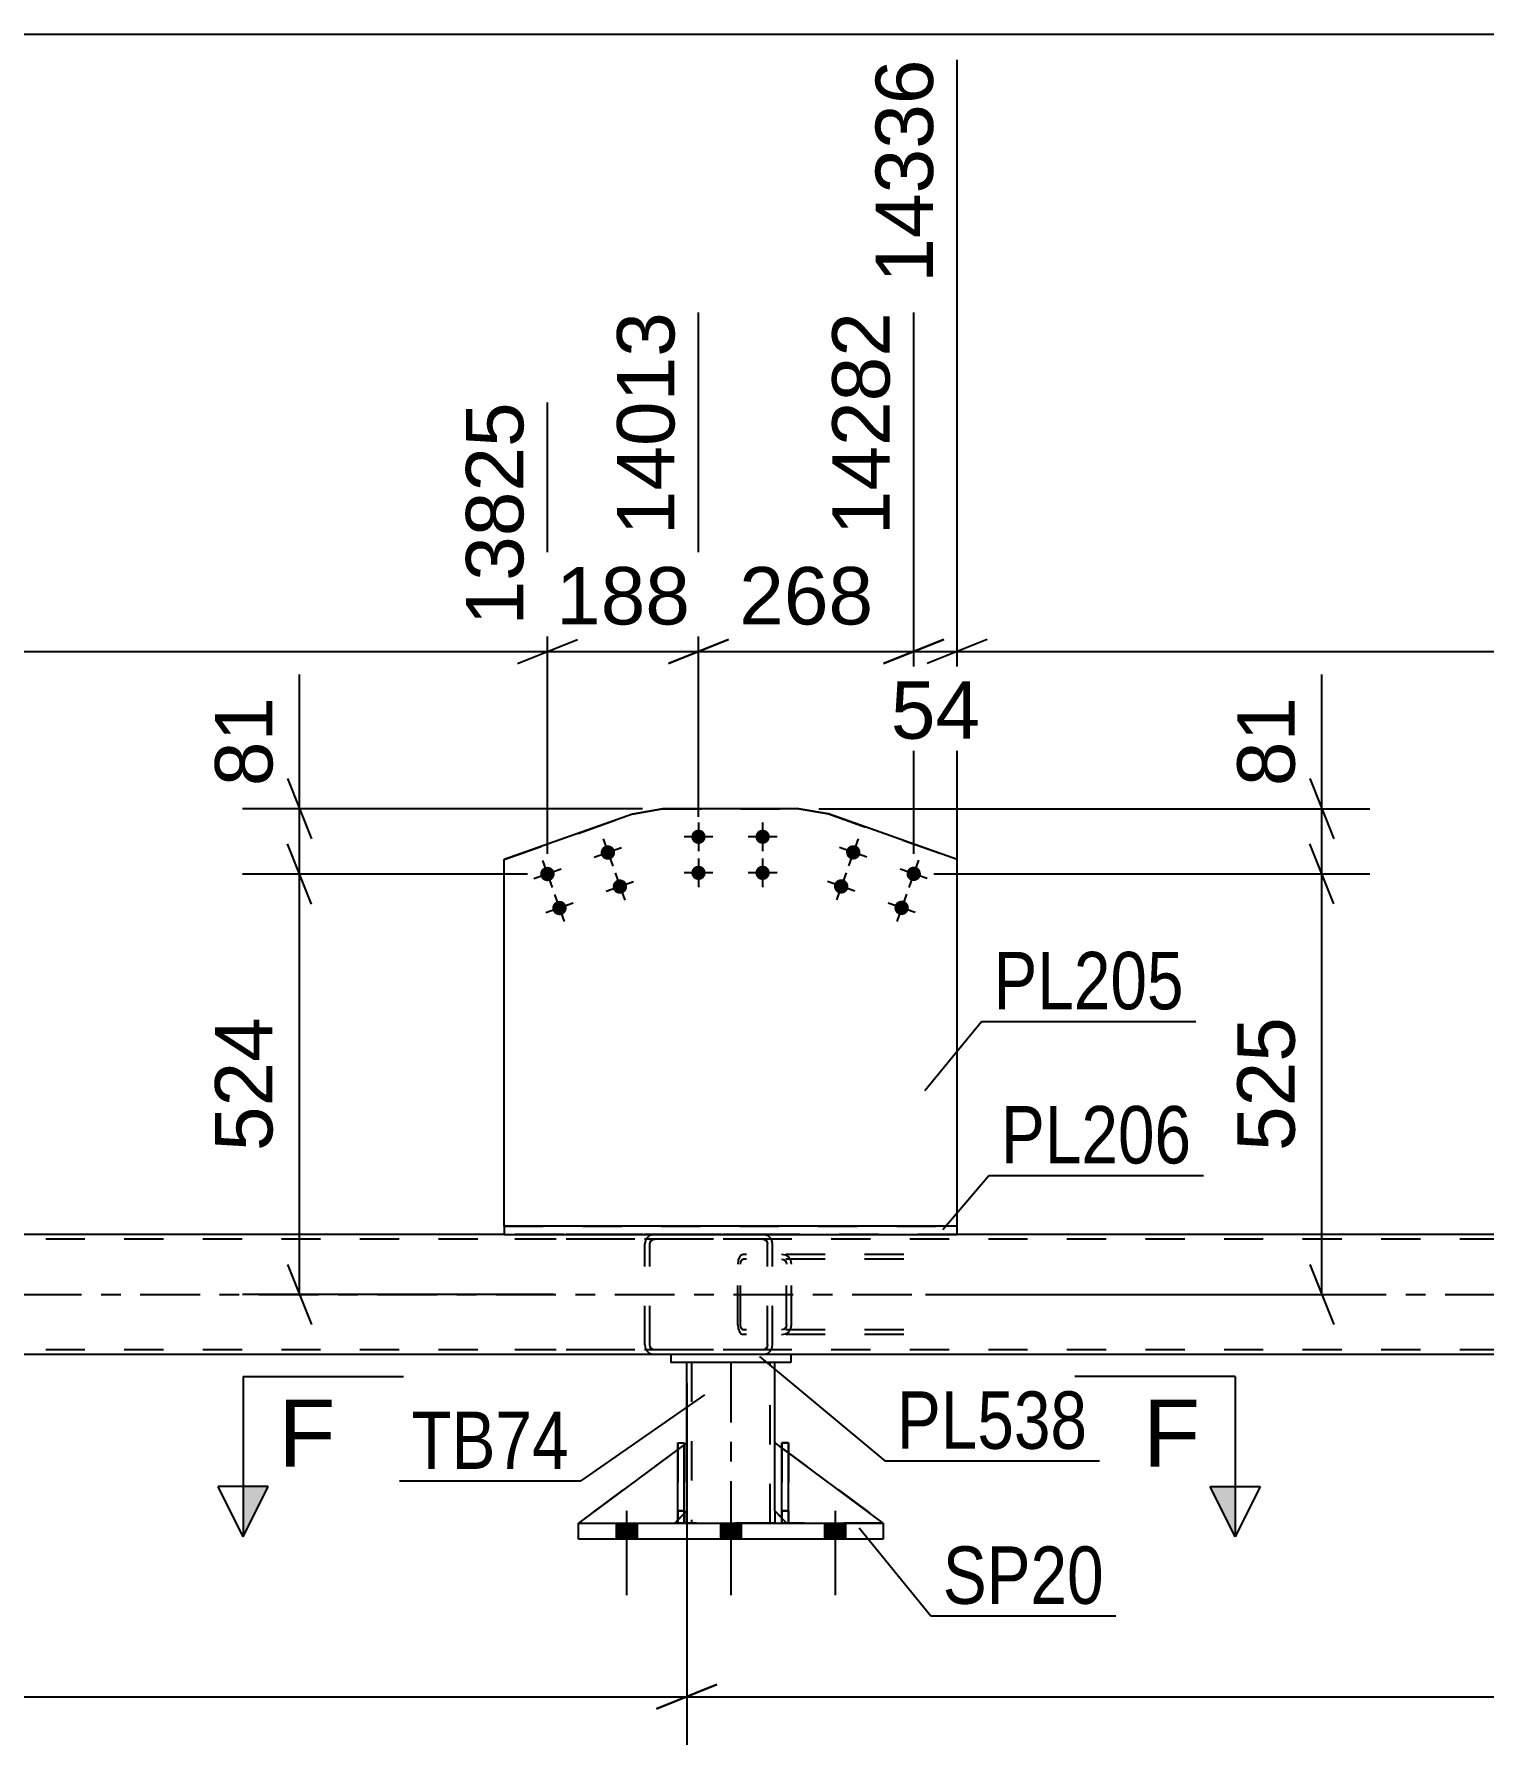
# Model space of a CAD drawing. Header units: millimetres. Extents: x -68 to 773, y -404 to 190.
# Drawn here: x 556.4 to 628.7, y -244.7 to -159.3 of the extents above; entities that cross this region are included whole.
import ezdxf

# ---------------------------------------------------------------- set-up
doc = ezdxf.new("R2010")
doc.units = ezdxf.units.MM
doc.linetypes.add('DXK_LINE_DOT2', pattern=[3.9198, 1.9599, -1.9599])
doc.linetypes.add('DXK_LINE_DOT3', pattern=[5.9187, 2.979, -0.9799, 0.9799, -0.9799])
doc.styles.add('Arial', font='ARIAL.TTF', dxfattribs={"height": 0.2})
doc.styles.add('Arial Narrow', font='ARIALN.TTF', dxfattribs={"height": 0.2})

# ---------------------------------------------------------------- blocks, each defined once
blk = doc.blocks.new('Part-318892922-2474 - 2316')
at = {"color": 2, "linetype": 'Continuous'}
for p, q in [((593.311, -233.018), (593.311, -229.618)), ((593.311, -229.618), (593.664, -229.88)), ((598.711, -233.618), (593.984, -230.117)), ((593.664, -233.371), (593.311, -233.018))]:
    blk.add_line(p, q, dxfattribs=at)
at = {"color": 7, "linetype": 'DXK_LINE_DOT2'}
for p, q in [((593.984, -230.117), (593.664, -229.88)), ((593.664, -233.371), (593.911, -233.618)), ((593.911, -233.618), (598.711, -233.618))]:
    blk.add_line(p, q, dxfattribs=at)
blk = doc.blocks.new('Part-318892922-2473 - 2316')
at = {"color": 7, "linetype": 'DXK_LINE_DOT2'}
for p, q in [((593.311, -233.018), (593.311, -229.618)), ((593.311, -229.618), (598.711, -233.618)), ((593.911, -233.618), (593.311, -233.018)), ((598.711, -233.618), (593.911, -233.618))]:
    blk.add_line(p, q, dxfattribs=at)
blk = doc.blocks.new('Part-318892922-2423 - 2316')
at = {"color": 7, "linetype": 'DXK_LINE_DOT2'}
for p, q in [((591.485, -220.514), (591.464, -220.698)), ((591.464, -223.738), (591.464, -220.698)), ((591.543, -220.358), (591.485, -220.514)), ((591.63, -220.254), (591.543, -220.358)), ((591.599, -220.698), (591.609, -220.606)), ((591.599, -223.738), (591.599, -220.698)), ((591.609, -220.606), (591.638, -220.528)), ((591.733, -220.218), (591.63, -220.254)), ((591.638, -220.528), (591.682, -220.476)), ((591.682, -220.476), (591.733, -220.458)), ((599.738, -220.218), (591.733, -220.218)), ((599.738, -220.458), (591.733, -220.458)), ((593.2, -220.458), (593.2, -220.218)), ((593.838, -220.254), (593.645, -220.218)), ((593.645, -220.458), (593.741, -220.476)), ((593.741, -220.476), (593.823, -220.528)), ((593.823, -220.528), (593.878, -220.606)), ((593.878, -220.606), (593.897, -220.698)), ((593.897, -223.738), (593.897, -220.698)), ((594.148, -220.698), (594.11, -220.514)), ((594.148, -223.738), (594.148, -220.698)), ((591.464, -223.738), (591.485, -223.922)), ((591.485, -223.922), (591.543, -224.077)), ((591.543, -224.077), (591.63, -224.181)), ((591.609, -223.83), (591.599, -223.738)), ((591.638, -223.908), (591.609, -223.83)), ((591.63, -224.181), (591.733, -224.218)), ((591.682, -223.96), (591.638, -223.908)), ((591.733, -223.978), (591.682, -223.96)), ((599.738, -223.978), (591.733, -223.978)), ((599.738, -224.218), (591.733, -224.218)), ((593.2, -224.218), (593.2, -223.978)), ((593.741, -223.96), (593.645, -223.978)), ((593.645, -224.218), (593.838, -224.181)), ((593.823, -223.908), (593.741, -223.96)), ((593.878, -223.83), (593.823, -223.908)), ((593.897, -223.738), (593.878, -223.83)), ((594.11, -223.922), (594.148, -223.738))]:
    blk.add_line(p, q, dxfattribs=at)
for centre, start, end in [((593.66, -220.714), 23.89518, 68.84872), ((593.66, -223.722), 291.15128, 336.10482)]:
    blk.add_arc(centre, 0.492, start, end, dxfattribs=at)
blk = doc.blocks.new('Part-318892922-2401 - 2316')
at = {"color": 2, "linetype": 'Continuous'}
for p, q in [((588.465, -233.618), (588.464, -229.618)), ((588.464, -229.618), (588.784, -229.618)), ((588.785, -233.618), (588.784, -229.618)), ((588.464, -233.618), (588.465, -233.618)), ((588.785, -233.618), (588.465, -233.618))]:
    blk.add_line(p, q, dxfattribs=at)
at = {"color": 7, "linetype": 'DXK_LINE_DOT2'}
for p, q in [((588.464, -229.618), (588.464, -233.018)), ((588.784, -233.018), (588.784, -229.618)), ((588.464, -233.018), (588.464, -233.618)), ((588.464, -233.018), (588.784, -233.018)), ((588.465, -233.618), (588.464, -233.618)), ((588.465, -233.618), (588.465, -233.618)), ((588.784, -233.618), (588.784, -233.018)), ((588.785, -233.618), (588.785, -233.618))]:
    blk.add_line(p, q, dxfattribs=at)
blk = doc.blocks.new('Part-318892922-2407 - 2316')
at = {"color": 7, "linetype": 'DXK_LINE_DOT2'}
for p, q in [((592.689, -219.218), (580.331, -219.218)), ((587.325, -219.218), (587.13, -219.254)), ((592.884, -219.254), (592.689, -219.218)), ((592.689, -219.458), (580.331, -219.458)), ((586.85, -219.528), (586.815, -219.698)), ((586.815, -224.738), (586.815, -219.698)), ((586.853, -219.514), (586.85, -219.528)), ((587.07, -219.698), (587.089, -219.606)), ((587.07, -224.738), (587.07, -219.698)), ((587.089, -219.606), (587.145, -219.528)), ((587.145, -219.528), (587.228, -219.476)), ((587.228, -219.476), (587.325, -219.458)), ((592.689, -219.458), (592.787, -219.476)), ((592.787, -219.476), (592.869, -219.528)), ((592.869, -219.528), (592.925, -219.606)), ((592.925, -219.606), (592.944, -219.698)), ((592.944, -224.738), (592.944, -219.698)), ((593.164, -219.528), (593.161, -219.514)), ((593.2, -219.698), (593.164, -219.528)), ((593.2, -224.738), (593.2, -219.698)), ((592.689, -224.978), (580.331, -224.978)), ((592.689, -225.218), (580.331, -225.218)), ((586.815, -224.738), (586.834, -224.83)), ((586.834, -224.83), (586.853, -224.922)), ((587.089, -224.83), (587.07, -224.738)), ((587.145, -224.908), (587.089, -224.83)), ((587.13, -225.181), (587.325, -225.218)), ((587.228, -224.96), (587.145, -224.908)), ((587.325, -224.978), (587.228, -224.96)), ((592.787, -224.96), (592.689, -224.978)), ((592.689, -225.218), (592.884, -225.181)), ((592.869, -224.908), (592.787, -224.96)), ((592.925, -224.83), (592.869, -224.908)), ((592.944, -224.738), (592.925, -224.83)), ((593.161, -224.922), (593.18, -224.83)), ((593.18, -224.83), (593.2, -224.738))]:
    blk.add_line(p, q, dxfattribs=at)
for centre, start, end in [((587.306, -219.719), 110.75832, 155.68004), ((592.708, -219.719), 24.31996, 69.24168), ((587.306, -224.717), 204.31996, 249.24168), ((592.708, -224.717), 290.75832, 335.68004)]:
    blk.add_arc(centre, 0.496, start, end, dxfattribs=at)
blk = doc.blocks.new('Part-318892922-2476 - 2316')
at = {"color": 2, "linetype": 'Continuous'}
for p, q in [((588.464, -229.949), (583.511, -233.618)), ((588.911, -229.618), (588.784, -229.712)), ((588.911, -233.018), (588.911, -229.618)), ((588.465, -233.464), (588.311, -233.618)), ((588.911, -233.018), (588.785, -233.144)), ((588.911, -233.018), (588.911, -233.018))]:
    blk.add_line(p, q, dxfattribs=at)
at = {"color": 7, "linetype": 'DXK_LINE_DOT2'}
for p, q in [((588.784, -229.712), (588.464, -229.949)), ((588.911, -233.018), (588.911, -229.618)), ((583.511, -233.618), (583.511, -233.618)), ((583.511, -233.618), (588.311, -233.618)), ((588.911, -233.018), (588.311, -233.618)), ((588.785, -233.144), (588.465, -233.464))]:
    blk.add_line(p, q, dxfattribs=at)
blk = doc.blocks.new('Part-318892922-2416 - 2316')
at = {"color": 7, "linetype": 'DXK_LINE_DOT2'}
for p, q in [((588.465, -229.618), (588.785, -229.618)), ((588.465, -233.018), (588.465, -229.618)), ((588.465, -229.618), (588.465, -233.618)), ((588.785, -229.618), (588.785, -233.018)), ((588.785, -233.618), (588.785, -229.711)), ((588.785, -233.018), (588.465, -233.018)), ((588.465, -233.618), (588.465, -233.018)), ((588.785, -233.618), (588.465, -233.618)), ((588.785, -233.018), (588.785, -233.618)), ((588.785, -233.618), (588.785, -233.618))]:
    blk.add_line(p, q, dxfattribs=at)
blk = doc.blocks.new('Bolt-318892922-2661 - 2316')
at = {"linetype": 'Continuous'}
for points in [[(596.995, -200.443), (596.941, -200.39), (596.9, -200.327), (596.874, -200.257), (596.862, -200.182), (596.866, -200.107), (596.885, -200.034), (596.92, -199.967), (596.967, -199.909), (597.026, -199.862), (597.093, -199.827), (597.166, -199.808), (597.241, -199.804), (597.315, -199.816), (597.385, -199.843), (597.448, -199.884), (597.501, -199.937), (597.542, -200.001), (597.569, -200.071), (597.581, -200.145), (597.577, -200.22), (597.557, -200.293), (597.523, -200.36), (597.476, -200.419), (597.417, -200.466), (597.35, -200.5), (597.277, -200.519), (597.202, -200.523), (597.128, -200.511), (597.058, -200.484)], [(600.01, -201.513), (599.957, -201.46), (599.916, -201.397), (599.889, -201.326), (599.878, -201.252), (599.882, -201.177), (599.901, -201.104), (599.936, -201.037), (599.983, -200.979), (600.042, -200.931), (600.109, -200.897), (600.181, -200.878), (600.257, -200.874), (600.331, -200.886), (600.401, -200.913), (600.464, -200.954), (600.517, -201.007), (600.558, -201.07), (600.585, -201.141), (600.597, -201.215), (600.593, -201.29), (600.573, -201.363), (600.539, -201.43), (600.492, -201.488), (600.433, -201.536), (600.366, -201.57), (600.293, -201.589), (600.218, -201.593), (600.144, -201.581), (600.074, -201.554)], [(596.393, -202.14), (596.34, -202.086), (596.299, -202.023), (596.272, -201.953), (596.26, -201.879), (596.264, -201.803), (596.284, -201.731), (596.318, -201.664), (596.365, -201.605), (596.424, -201.558), (596.491, -201.524), (596.564, -201.505), (596.639, -201.501), (596.713, -201.513), (596.783, -201.54), (596.847, -201.581), (596.9, -201.634), (596.941, -201.697), (596.967, -201.767), (596.979, -201.842), (596.975, -201.917), (596.956, -201.99), (596.921, -202.057), (596.874, -202.115), (596.815, -202.162), (596.748, -202.196), (596.676, -202.216), (596.6, -202.22), (596.526, -202.208), (596.456, -202.181)], [(599.409, -203.21), (599.355, -203.156), (599.315, -203.093), (599.288, -203.023), (599.276, -202.948), (599.28, -202.873), (599.3, -202.801), (599.334, -202.734), (599.381, -202.675), (599.44, -202.628), (599.507, -202.594), (599.58, -202.574), (599.655, -202.571), (599.729, -202.582), (599.799, -202.609), (599.862, -202.65), (599.916, -202.704), (599.956, -202.767), (599.983, -202.837), (599.995, -202.912), (599.991, -202.987), (599.971, -203.059), (599.937, -203.126), (599.89, -203.185), (599.831, -203.232), (599.764, -203.266), (599.691, -203.286), (599.616, -203.289), (599.542, -203.278), (599.472, -203.251)]]:
    blk.add_hatch(color=1, dxfattribs=at).paths.add_polyline_path(points)
at = {"color": 1, "linetype": 'Continuous'}
for p, q in [((597.462, -199.485), (596.981, -200.842)), ((597.9, -200.404), (596.543, -199.923)), ((596.86, -201.182), (596.379, -202.539)), ((600.916, -201.474), (599.559, -200.993)), ((600.478, -200.555), (599.997, -201.912)), ((597.298, -202.101), (595.941, -201.619)), ((600.314, -203.171), (598.957, -202.689)), ((599.876, -202.251), (599.395, -203.609))]:
    blk.add_line(p, q, dxfattribs=at)
blk = doc.blocks.new('Part-318892922-2591 - 2316')
at = {"color": 7, "linetype": 'DXK_LINE_DOT2'}
for p, q in [((593.984, -229.618), (593.664, -229.618)), ((593.664, -233.018), (593.664, -229.618)), ((593.664, -229.618), (593.664, -233.618)), ((593.984, -229.618), (593.984, -233.018)), ((593.984, -233.618), (593.984, -229.618)), ((593.984, -233.018), (593.664, -233.018)), ((593.664, -233.618), (593.664, -233.018)), ((593.984, -233.618), (593.664, -233.618)), ((593.984, -233.018), (593.984, -233.618)), ((593.984, -233.618), (593.984, -233.618))]:
    blk.add_line(p, q, dxfattribs=at)
blk = doc.blocks.new('Part-318892922-2468 - 2316')
at = {"color": 2, "linetype": 'Continuous'}
for p, q in [((583.511, -234.418), (583.511, -233.618)), ((583.511, -233.618), (598.711, -233.618)), ((598.711, -233.618), (598.711, -234.418)), ((598.711, -234.418), (583.511, -234.418))]:
    blk.add_line(p, q, dxfattribs=at)
blk = doc.blocks.new('Part-318892922-2475 - 2316')
at = {"color": 7, "linetype": 'DXK_LINE_DOT2'}
for p, q in [((588.911, -229.618), (583.511, -233.618)), ((588.911, -233.018), (588.911, -229.618)), ((588.911, -229.618), (588.911, -233.018)), ((583.511, -233.618), (588.311, -233.618)), ((588.311, -233.618), (588.911, -233.018)), ((588.911, -233.018), (588.311, -233.618)), ((588.911, -233.018), (588.911, -233.018))]:
    blk.add_line(p, q, dxfattribs=at)
blk = doc.blocks.new('Part-318892922-2477 - 2316')
at = {"color": 2, "linetype": 'Continuous'}
for p, q in [((593.664, -233.618), (593.664, -229.618)), ((593.664, -229.618), (593.984, -229.618)), ((593.984, -233.618), (593.984, -229.618)), ((593.664, -233.618), (593.664, -233.618)), ((593.984, -233.618), (593.664, -233.618))]:
    blk.add_line(p, q, dxfattribs=at)
at = {"color": 7, "linetype": 'DXK_LINE_DOT2'}
for p, q in [((593.664, -229.618), (593.664, -233.018)), ((593.984, -233.018), (593.984, -229.618)), ((593.664, -233.018), (593.664, -233.618)), ((593.664, -233.018), (593.984, -233.018)), ((593.664, -233.618), (593.664, -233.618)), ((593.664, -233.618), (593.664, -233.618)), ((593.984, -233.618), (593.984, -233.018)), ((593.984, -233.618), (593.984, -233.618))]:
    blk.add_line(p, q, dxfattribs=at)
blk = doc.blocks.new('Part-318892922-2514 - 2316')
at = {"color": 2, "linetype": 'Continuous'}
for p, q in [((588.911, -229.618), (588.911, -225.618)), ((593.311, -229.618), (593.311, -225.618)), ((588.911, -233.618), (588.911, -233.018)), ((593.311, -233.018), (593.311, -233.618))]:
    blk.add_line(p, q, dxfattribs=at)
at = {"color": 7, "linetype": 'DXK_LINE_DOT2'}
for p, q in [((593.311, -225.618), (588.911, -225.618)), ((589.151, -225.618), (589.151, -233.618)), ((593.071, -233.618), (593.071, -225.618)), ((588.911, -233.018), (588.911, -229.618)), ((593.311, -233.018), (593.311, -229.618)), ((593.311, -233.618), (588.911, -233.618))]:
    blk.add_line(p, q, dxfattribs=at)
at = {"color": 7, "linetype": 'DXK_LINE_DOT3'}
blk.add_line((591.111, -225.618), (591.111, -233.618), dxfattribs=at)
blk = doc.blocks.new('Part-318892922-2519 - 2316')
at = {"color": 2, "linetype": 'Continuous'}
for p, q in [((594.111, -225.218), (588.111, -225.218)), ((588.111, -225.218), (588.111, -225.618)), ((594.111, -225.218), (594.111, -225.618)), ((594.111, -225.618), (588.111, -225.618))]:
    blk.add_line(p, q, dxfattribs=at)
blk = doc.blocks.new('Bolt-318892922-2659 - 2316')
at = {"linetype": 'Continuous'}
for points in [[(584.977, -199.813), (585.051, -199.821), (585.123, -199.844), (585.188, -199.882), (585.244, -199.932), (585.288, -199.993), (585.319, -200.062), (585.335, -200.136), (585.335, -200.211), (585.319, -200.285), (585.288, -200.353), (585.244, -200.414), (585.188, -200.465), (585.123, -200.502), (585.051, -200.525), (584.977, -200.533), (584.902, -200.525), (584.83, -200.502), (584.765, -200.465), (584.709, -200.414), (584.665, -200.353), (584.634, -200.285), (584.619, -200.211), (584.619, -200.136), (584.634, -200.062), (584.665, -199.993), (584.709, -199.932), (584.765, -199.882), (584.83, -199.844), (584.902, -199.821)], [(581.961, -200.883), (582.036, -200.891), (582.107, -200.914), (582.172, -200.952), (582.228, -201.002), (582.272, -201.063), (582.303, -201.132), (582.319, -201.206), (582.319, -201.281), (582.303, -201.354), (582.272, -201.423), (582.228, -201.484), (582.172, -201.534), (582.107, -201.572), (582.036, -201.595), (581.961, -201.603), (581.886, -201.595), (581.814, -201.572), (581.749, -201.534), (581.693, -201.484), (581.649, -201.423), (581.618, -201.354), (581.603, -201.281), (581.603, -201.206), (581.618, -201.132), (581.649, -201.063), (581.693, -201.002), (581.749, -200.952), (581.814, -200.914), (581.886, -200.891)], [(585.578, -201.51), (585.653, -201.518), (585.725, -201.541), (585.79, -201.579), (585.846, -201.629), (585.89, -201.69), (585.921, -201.759), (585.936, -201.832), (585.936, -201.907), (585.921, -201.981), (585.89, -202.05), (585.846, -202.111), (585.79, -202.161), (585.725, -202.199), (585.653, -202.222), (585.578, -202.23), (585.504, -202.222), (585.432, -202.199), (585.367, -202.161), (585.311, -202.111), (585.267, -202.05), (585.236, -201.981), (585.22, -201.907), (585.22, -201.832), (585.236, -201.759), (585.267, -201.69), (585.311, -201.629), (585.367, -201.579), (585.432, -201.541), (585.504, -201.518)], [(582.563, -202.58), (582.637, -202.588), (582.709, -202.611), (582.774, -202.648), (582.83, -202.699), (582.874, -202.76), (582.905, -202.828), (582.921, -202.902), (582.921, -202.977), (582.905, -203.051), (582.874, -203.12), (582.83, -203.181), (582.774, -203.231), (582.709, -203.269), (582.637, -203.292), (582.563, -203.3), (582.488, -203.292), (582.416, -203.269), (582.351, -203.231), (582.295, -203.181), (582.251, -203.12), (582.22, -203.051), (582.204, -202.977), (582.204, -202.902), (582.22, -202.828), (582.251, -202.76), (582.295, -202.699), (582.351, -202.648), (582.416, -202.611), (582.488, -202.588)]]:
    blk.add_hatch(color=1, dxfattribs=at).paths.add_polyline_path(points)
at = {"color": 1, "linetype": 'Continuous'}
for p, q in [((584.736, -199.495), (585.217, -200.852)), ((585.655, -199.933), (584.298, -200.414)), ((582.639, -201.002), (581.282, -201.484)), ((581.72, -200.565), (582.201, -201.922)), ((585.338, -201.191), (585.819, -202.548)), ((586.257, -201.629), (584.9, -202.11)), ((583.241, -202.699), (581.884, -203.18)), ((582.322, -202.261), (582.803, -203.618))]:
    blk.add_line(p, q, dxfattribs=at)
blk = doc.blocks.new('Bolt-318892922-2577 - 2316')
at = {"linetype": 'Continuous'}
for points in [[(585.391, -234.418), (586.431, -234.418), (586.431, -233.618), (585.391, -233.618)], [(585.391, -234.418), (586.431, -234.418), (586.431, -233.618), (585.391, -233.618)], [(585.391, -234.418), (586.431, -234.418), (586.431, -233.618), (585.391, -233.618)], [(590.591, -234.418), (591.631, -234.418), (591.631, -233.618), (590.591, -233.618)], [(590.591, -234.418), (591.631, -234.418), (591.631, -233.618), (590.591, -233.618)], [(595.791, -234.418), (596.831, -234.418), (596.831, -233.618), (595.791, -233.618)], [(595.791, -234.418), (596.831, -234.418), (596.831, -233.618), (595.791, -233.618)], [(595.791, -234.418), (596.831, -234.418), (596.831, -233.618), (595.791, -233.618)]]:
    blk.add_hatch(color=1, dxfattribs=at).paths.add_polyline_path(points)
at = {"color": 1, "linetype": 'Continuous'}
for p, q in [((585.391, -233.618), (585.391, -234.418)), ((585.391, -233.618), (585.391, -234.418)), ((585.391, -233.618), (585.391, -234.418)), ((585.911, -233.018), (585.911, -237.218)), ((585.911, -233.018), (585.911, -237.218)), ((585.911, -233.018), (585.911, -237.218)), ((586.431, -233.618), (586.431, -234.418)), ((586.431, -233.618), (586.431, -234.418)), ((586.431, -233.618), (586.431, -234.418)), ((590.591, -233.618), (590.591, -234.418)), ((590.591, -233.618), (590.591, -234.418)), ((591.111, -233.018), (591.111, -237.218)), ((591.111, -233.018), (591.111, -237.218)), ((591.631, -233.618), (591.631, -234.418)), ((591.631, -233.618), (591.631, -234.418)), ((595.791, -233.618), (595.791, -234.418)), ((595.791, -233.618), (595.791, -234.418)), ((595.791, -233.618), (595.791, -234.418)), ((596.311, -233.018), (596.311, -237.218)), ((596.311, -233.018), (596.311, -237.218)), ((596.311, -233.018), (596.311, -237.218)), ((596.831, -233.618), (596.831, -234.418)), ((596.831, -233.618), (596.831, -234.418)), ((596.831, -233.618), (596.831, -234.418))]:
    blk.add_line(p, q, dxfattribs=at)
blk = doc.blocks.new('Part-318892922-2603 - 2316')
at = {"color": 2, "linetype": 'Continuous'}
for p, q in [((579.796, -219.218), (513.89, -219.218)), ((668.305, -219.218), (602.402, -219.218)), ((588.111, -225.218), (423.842, -225.218)), ((692.159, -225.218), (594.111, -225.218))]:
    blk.add_line(p, q, dxfattribs=at)
at = {"color": 7, "linetype": 'DXK_LINE_DOT2'}
for p, q in [((602.402, -219.218), (579.796, -219.218)), ((692.159, -219.458), (28.964, -219.458)), ((692.159, -224.978), (28.964, -224.978)), ((594.111, -225.218), (588.111, -225.218))]:
    blk.add_line(p, q, dxfattribs=at)
at = {"color": 7, "linetype": 'DXK_LINE_DOT3'}
blk.add_line((28.964, -222.218), (692.159, -222.218), dxfattribs=at)
blk = doc.blocks.new('Bolt-318892922-2660 - 2316')
at = {"linetype": 'Continuous'}
for points in [[(589.859, -199.385, -1), (589.139, -199.385, -1)], [(593.059, -199.385, -1), (592.339, -199.385, -1)], [(589.859, -201.185, -1), (589.139, -201.185, -1)], [(593.059, -201.185, -1), (592.339, -201.185, -1)]]:
    blk.add_hatch(color=1, dxfattribs=at).paths.add_polyline_path(points)
at = {"color": 1, "linetype": 'Continuous'}
for p, q in [((589.499, -198.665), (589.499, -200.105)), ((592.699, -198.665), (592.699, -200.105)), ((590.219, -199.385), (588.779, -199.385)), ((593.419, -199.385), (591.979, -199.385)), ((589.499, -200.465), (589.499, -201.905)), ((592.699, -200.465), (592.699, -201.905)), ((590.219, -201.185), (588.779, -201.185)), ((593.419, -201.185), (591.979, -201.185))]:
    blk.add_line(p, q, dxfattribs=at)
blk = doc.blocks.new('Part-318892922-2732 - 2316')
at = {"color": 2, "linetype": 'Continuous'}
for p, q in [((586.205, -198.252), (579.796, -200.526)), ((587.699, -197.985), (586.205, -198.252)), ((586.205, -198.252), (586.205, -198.252)), ((587.699, -197.985), (587.699, -197.985)), ((594.499, -197.985), (587.699, -197.985)), ((594.499, -197.985), (594.499, -197.985)), ((595.993, -198.243), (594.499, -197.985)), ((595.993, -198.243), (595.993, -198.243)), ((602.402, -200.516), (595.993, -198.243)), ((579.796, -200.526), (579.796, -200.526)), ((579.796, -218.818), (579.796, -200.526)), ((602.402, -200.516), (602.402, -200.516)), ((602.402, -218.818), (602.402, -200.516))]:
    blk.add_line(p, q, dxfattribs=at)
at = {"color": 7, "linetype": 'DXK_LINE_DOT2'}
for p, q in [((579.796, -200.526), (586.205, -198.252)), ((586.205, -198.252), (587.699, -197.985)), ((587.699, -197.985), (594.499, -197.985)), ((594.499, -197.985), (595.993, -198.243)), ((595.993, -198.243), (602.402, -200.516)), ((579.796, -218.818), (602.402, -218.818)), ((602.402, -218.818), (579.796, -218.818))]:
    blk.add_line(p, q, dxfattribs=at)
blk = doc.blocks.new('Part-318892922-2737 - 2316')
at = {"color": 2, "linetype": 'Continuous'}
for p, q in [((602.402, -218.818), (579.796, -218.818)), ((579.796, -218.818), (579.796, -219.218)), ((579.796, -219.218), (602.402, -219.218)), ((602.402, -219.218), (602.402, -218.818))]:
    blk.add_line(p, q, dxfattribs=at)
blk = doc.blocks.new('StraightDimension-318892922-3354 - 2316')
at = {"color": 7, "linetype": 'Continuous'}
for p, q in [((589.499, -198.385), (589.499, -173.226)), ((600.237, -200.234), (600.237, -173.226)), ((587.999, -190.744), (590.999, -189.544)), ((589.499, -190.144), (600.237, -190.144)), ((601.737, -189.544), (598.737, -190.744))]:
    blk.add_line(p, q, dxfattribs=at)
at = {"color": 0}
blk.add_wipeout([(598.804, -189.394), (598.804, -185.194), (590.933, -185.194), (590.933, -189.394)], dxfattribs=at)
at = {"color": 3, "style": 'Arial'}
blk.add_text('268', height=2.8652, dxfattribs=at).set_placement((591.533, -188.794))
at = {"color": 0, "linetype": 'Continuous'}
blk.add_wipeout([(599.637, -172.626), (595.437, -172.626), (595.437, -184.944), (599.637, -184.944)], dxfattribs=at)
at = {"color": 3, "linetype": 'Continuous', "style": 'Arial'}
blk.add_text('14282', height=2.8652, rotation=90.00021, dxfattribs=at).set_placement((599.037, -184.344))
blk = doc.blocks.new('StraightDimension-318892922-3024 - 2316')
at = {"color": 7, "linetype": 'Continuous'}
for p, q in [((620.6, -197.985), (620.6, -191.288)), ((620.6, -197.985), (620.6, -191.288)), ((620, -196.485), (621.2, -199.485)), ((595.499, -197.985), (623, -197.985)), ((620.6, -201.234), (620.6, -197.985)), ((621.2, -202.734), (620, -199.734)), ((601.237, -201.234), (623, -201.234))]:
    blk.add_line(p, q, dxfattribs=at)
at = {"color": 0}
blk.add_wipeout([(619.85, -191.813), (615.65, -191.813), (615.65, -197.46), (619.85, -197.46)], dxfattribs=at)
at = {"color": 3, "style": 'Arial'}
blk.add_text('81', height=2.8652, rotation=90.00021, dxfattribs=at).set_placement((619.25, -196.86))
blk = doc.blocks.new('StraightDimension-318892922-2927 - 2316')
at = {"color": 7, "linetype": 'Continuous'}
for p, q in [((569.59, -197.985), (569.59, -191.288)), ((569.59, -197.985), (569.59, -191.288)), ((568.99, -196.485), (570.19, -199.485)), ((586.699, -197.985), (566.74, -197.985)), ((569.59, -201.243), (569.59, -197.985)), ((570.19, -202.743), (568.99, -199.743)), ((580.961, -201.243), (566.74, -201.243))]:
    blk.add_line(p, q, dxfattribs=at)
at = {"color": 0}
blk.add_wipeout([(568.84, -191.813), (564.64, -191.813), (564.64, -197.46), (568.84, -197.46)], dxfattribs=at)
at = {"color": 3, "style": 'Arial'}
blk.add_text('81', height=2.8652, rotation=90.00021, dxfattribs=at).set_placement((568.24, -196.86))
blk = doc.blocks.new('StraightDimension-318892922-2937 - 2316')
at = {"color": 7, "linetype": 'Continuous'}
for p, q in [((570.19, -202.743), (568.99, -199.743)), ((580.961, -201.243), (566.74, -201.243)), ((569.59, -222.218), (569.59, -201.243)), ((568.99, -220.718), (570.19, -223.718)), ((582.26, -222.218), (566.74, -222.218))]:
    blk.add_line(p, q, dxfattribs=at)
at = {"color": 0}
blk.add_wipeout([(568.84, -207.795), (564.64, -207.795), (564.64, -215.666), (568.84, -215.666)], dxfattribs=at)
at = {"color": 3, "style": 'Arial'}
blk.add_text('524', height=2.8652, rotation=90.00021, dxfattribs=at).set_placement((568.24, -215.066))
blk = doc.blocks.new('StraightDimension-318892922-3008 - 2316')
at = {"color": 7, "linetype": 'Continuous'}
for p, q in [((621.2, -202.734), (620, -199.734)), ((601.237, -201.234), (623, -201.234)), ((620.6, -222.218), (620.6, -201.234)), ((620, -220.718), (621.2, -223.718)), ((600.828, -222.218), (623, -222.218))]:
    blk.add_line(p, q, dxfattribs=at)
at = {"color": 0}
blk.add_wipeout([(619.849, -207.79), (615.649, -207.79), (615.65, -215.661), (619.85, -215.661)], dxfattribs=at)
at = {"color": 3, "style": 'Arial'}
blk.add_text('525', height=2.8652, rotation=90.00021, dxfattribs=at).set_placement((619.25, -215.061))
blk = doc.blocks.new('StraightDimension-318892922-3123 - 2316')
at = {"color": 7, "linetype": 'Continuous'}
for p, q in [((588.911, -226.618), (588.911, -244.682)), ((418.642, -242.282), (588.911, -242.282)), ((587.411, -242.882), (590.411, -241.682))]:
    blk.add_line(p, q, dxfattribs=at)
blk = doc.blocks.new('StraightDimension-318892922-3132 - 2316')
at = {"color": 7, "linetype": 'Continuous'}
for p, q in [((704.259, -224.821), (704.259, -244.682)), ((588.911, -226.618), (588.911, -244.682)), ((590.411, -241.682), (587.411, -242.882)), ((588.911, -242.282), (704.259, -242.282)), ((702.759, -242.882), (705.759, -241.682))]:
    blk.add_line(p, q, dxfattribs=at)
at = {"color": 0}
blk.add_wipeout([(651.632, -241.532), (651.632, -237.332), (641.538, -237.332), (641.538, -241.532)], dxfattribs=at)
at = {"color": 3, "style": 'Arial'}
blk.add_text('3467', height=2.8652, dxfattribs=at).set_placement((642.138, -240.932))
blk = doc.blocks.new('StraightDimension-318892922-3302 - 2316')
at = {"color": 7, "linetype": 'Continuous'}
for p, q in [((513.89, -217.818), (513.89, -160.626)), ((581.961, -200.243), (581.961, -177.726)), ((515.39, -189.544), (512.39, -190.744)), ((513.89, -190.144), (581.961, -190.144)), ((580.461, -190.744), (583.461, -189.544))]:
    blk.add_line(p, q, dxfattribs=at)
at = {"color": 0}
blk.add_wipeout([(552.973, -189.394), (552.973, -185.194), (542.878, -185.194), (542.878, -189.394)], dxfattribs=at)
at = {"color": 3, "style": 'Arial'}
blk.add_text('1702', height=2.8652, dxfattribs=at).set_placement((543.478, -188.794))
at = {"color": 0, "linetype": 'Continuous'}
blk.add_wipeout([(581.361, -177.126), (577.161, -177.126), (577.161, -189.444), (581.361, -189.444)], dxfattribs=at)
at = {"color": 3, "linetype": 'Continuous', "style": 'Arial'}
blk.add_text('13825', height=2.8652, rotation=90.00021, dxfattribs=at).set_placement((580.761, -188.844))
blk = doc.blocks.new('StraightDimension-318892922-3309 - 2316')
at = {"color": 7, "linetype": 'Continuous'}
for p, q in [((589.499, -198.385), (589.499, -173.226)), ((581.961, -200.243), (581.961, -177.726)), ((580.461, -190.744), (583.461, -189.544)), ((581.961, -190.144), (589.499, -190.144)), ((590.999, -189.544), (587.999, -190.744))]:
    blk.add_line(p, q, dxfattribs=at)
at = {"color": 0}
blk.add_wipeout([(589.665, -189.394), (589.665, -185.194), (581.794, -185.194), (581.794, -189.394)], dxfattribs=at)
at = {"color": 3, "style": 'Arial'}
blk.add_text('188', height=2.8652, dxfattribs=at).set_placement((582.394, -188.794))
at = {"color": 0, "linetype": 'Continuous'}
blk.add_wipeout([(588.899, -172.626), (584.699, -172.626), (584.699, -184.944), (588.899, -184.944)], dxfattribs=at)
at = {"color": 3, "linetype": 'Continuous', "style": 'Arial'}
blk.add_text('14013', height=2.8652, rotation=90.00021, dxfattribs=at).set_placement((588.299, -184.344))
blk = doc.blocks.new('StraightDimension-318892922-3340 - 2316')
at = {"color": 7, "linetype": 'Continuous'}
for p, q in [((602.402, -217.818), (602.402, -160.626)), ((670.469, -209.755), (670.469, -177.726)), ((603.902, -189.544), (600.902, -190.744)), ((602.402, -190.144), (670.469, -190.144)), ((668.969, -190.744), (671.969, -189.544))]:
    blk.add_line(p, q, dxfattribs=at)
at = {"color": 0}
blk.add_wipeout([(641.483, -189.394), (641.483, -185.194), (631.388, -185.194), (631.388, -189.394)], dxfattribs=at)
at = {"color": 3, "style": 'Arial'}
blk.add_text('1702', height=2.8652, dxfattribs=at).set_placement((631.988, -188.794))
at = {"color": 0, "linetype": 'Continuous'}
blk.add_wipeout([(669.869, -177.126), (665.669, -177.126), (665.669, -189.444), (669.869, -189.444)], dxfattribs=at)
at = {"color": 3, "linetype": 'Continuous', "style": 'Arial'}
blk.add_text('16038', height=2.8652, rotation=90.00021, dxfattribs=at).set_placement((669.269, -188.844))
blk = doc.blocks.new('StraightDimension-318892922-3347 - 2316')
at = {"color": 7, "linetype": 'Continuous'}
for p, q in [((602.402, -217.818), (602.402, -160.626)), ((600.237, -200.234), (600.237, -173.226)), ((598.737, -190.744), (601.737, -189.544)), ((600.237, -190.144), (602.402, -190.144)), ((603.902, -189.544), (600.902, -190.744))]:
    blk.add_line(p, q, dxfattribs=at)
at = {"color": 0, "linetype": 'Continuous'}
blk.add_wipeout([(601.802, -160.026), (597.602, -160.026), (597.602, -172.344), (601.802, -172.344)], dxfattribs=at)
at = {"color": 3, "linetype": 'Continuous', "style": 'Arial'}
blk.add_text('14336', height=2.8652, rotation=90.00021, dxfattribs=at).set_placement((601.202, -171.744))
at = {"color": 0}
blk.add_wipeout([(604.143, -195.094), (604.143, -190.894), (598.496, -190.894), (598.496, -195.094)], dxfattribs=at)
at = {"color": 3, "style": 'Arial'}
blk.add_text('54', height=2.8652, dxfattribs=at).set_placement((599.096, -194.494))
blk = doc.blocks.new('StraightDimension-318892922-14134 - 2316')
at = {"color": 7, "linetype": 'Continuous'}
blk.add_line((28.964, -159.349), (704.259, -159.349), dxfattribs=at)
blk = doc.blocks.new('Mark-318892922-2464 - 2316')
at = {"color": 30, "linetype": 'Continuous'}
for p, q in [((597.522, -233.867), (601.091, -238.251)), ((601.091, -238.251), (610.33, -238.251))]:
    blk.add_line(p, q, dxfattribs=at)
at = {"color": 0}
blk.add_wipeout([(609.73, -237.651), (609.73, -234.651), (601.691, -234.651), (601.691, -237.651)], dxfattribs=at)
blk.add_wipeout([(609.73, -237.651), (609.73, -234.651), (601.691, -234.651), (601.691, -237.651)], dxfattribs=at)
at = {"color": 3, "style": 'Arial Narrow'}
blk.add_text('SP20', height=2.8633, dxfattribs=at).set_placement((601.691, -237.651))
blk = doc.blocks.new('SectionMark-318892922-3443 - 2316')
at = {"linetype": 'Continuous'}
for points in [[(566.779, -231.802), (568.029, -231.802), (566.779, -234.302)], [(615.024, -231.802), (616.274, -231.802), (616.274, -234.302)]]:
    blk.add_hatch(color=6, dxfattribs=at).paths.add_polyline_path(points)
at = {"color": 6, "linetype": 'Continuous'}
for p, q in [((566.779, -226.302), (574.779, -226.302)), ((566.779, -226.302), (566.779, -234.302)), ((616.274, -226.302), (608.274, -226.302)), ((616.274, -226.302), (616.274, -234.302)), ((566.779, -234.302), (565.529, -231.802)), ((568.029, -231.802), (565.529, -231.802)), ((566.779, -234.302), (568.029, -231.802)), ((615.024, -231.802), (617.524, -231.802)), ((616.274, -234.302), (615.024, -231.802)), ((617.524, -231.802), (616.274, -234.302))]:
    blk.add_line(p, q, dxfattribs=at)
at = {"color": 0, "linetype": 'Continuous'}
for points in [[(571.379, -230.802), (571.379, -227.302), (568.529, -227.302), (568.529, -230.802)], [(614.524, -230.802), (614.524, -227.302), (611.673, -227.302), (611.673, -230.802)]]:
    blk.add_wipeout(points, dxfattribs=at)
at = {"color": 3, "linetype": 'Continuous', "style": 'Arial'}
for p in [(568.529, -230.802), (611.673, -230.802)]:
    blk.add_text('F', height=3.343, dxfattribs=at).set_placement(p)
blk = doc.blocks.new('Mark-318892922-2510 - 2316')
at = {"color": 30, "linetype": 'Continuous'}
for p in [(589.802, -227.231), (574.576, -231.52)]:
    blk.add_line(p, (583.631, -231.52), dxfattribs=at)
at = {"color": 0}
blk.add_wipeout([(583.031, -230.92), (583.031, -227.92), (575.176, -227.92), (575.176, -230.92)], dxfattribs=at)
blk.add_wipeout([(583.031, -230.92), (583.031, -227.92), (575.176, -227.92), (575.176, -230.92)], dxfattribs=at)
at = {"color": 3, "style": 'Arial Narrow'}
blk.add_text('TB74', height=2.8633, dxfattribs=at).set_placement((575.176, -230.92))
blk = doc.blocks.new('Mark-318892922-2515 - 2316')
at = {"color": 30, "linetype": 'Continuous'}
for p, q in [((592.535, -225.31), (598.802, -230.517)), ((598.802, -230.517), (609.506, -230.517))]:
    blk.add_line(p, q, dxfattribs=at)
at = {"color": 0}
blk.add_wipeout([(608.906, -229.917), (608.906, -226.917), (599.402, -226.917), (599.402, -229.917)], dxfattribs=at)
blk.add_wipeout([(608.906, -229.917), (608.906, -226.917), (599.402, -226.917), (599.402, -229.917)], dxfattribs=at)
at = {"color": 3, "style": 'Arial Narrow'}
blk.add_text('PL538', height=2.8633, dxfattribs=at).set_placement((599.402, -229.917))
blk = doc.blocks.new('Mark-318892922-2733 - 2316')
at = {"color": 30, "linetype": 'Continuous'}
for p, q in [((601.694, -218.979), (603.993, -216.281)), ((603.993, -216.281), (614.697, -216.281))]:
    blk.add_line(p, q, dxfattribs=at)
at = {"color": 0}
blk.add_wipeout([(614.097, -215.681), (614.097, -212.681), (604.593, -212.681), (604.593, -215.681)], dxfattribs=at)
blk.add_wipeout([(614.097, -215.681), (614.097, -212.681), (604.593, -212.681), (604.593, -215.681)], dxfattribs=at)
at = {"color": 3, "style": 'Arial Narrow'}
blk.add_text('PL206', height=2.8633, dxfattribs=at).set_placement((604.593, -215.681))
blk = doc.blocks.new('Mark-318892922-2728 - 2316')
at = {"color": 30, "linetype": 'Continuous'}
for p, q in [((600.799, -212.042), (603.618, -208.593)), ((603.618, -208.593), (614.322, -208.593))]:
    blk.add_line(p, q, dxfattribs=at)
at = {"color": 0}
blk.add_wipeout([(613.722, -207.993), (613.722, -204.993), (604.218, -204.993), (604.218, -207.993)], dxfattribs=at)
blk.add_wipeout([(613.722, -207.993), (613.722, -204.993), (604.218, -204.993), (604.218, -207.993)], dxfattribs=at)
at = {"color": 3, "style": 'Arial Narrow'}
blk.add_text('PL205', height=2.8633, dxfattribs=at).set_placement((604.218, -207.993))

msp = doc.modelspace()

# ---------------------------------------------------------------- block references
for name in ['Part-318892922-2732 - 2316', 'Bolt-318892922-2660 - 2316', 'Bolt-318892922-2659 - 2316', 'Bolt-318892922-2661 - 2316', 'Part-318892922-2603 - 2316', 'Part-318892922-2737 - 2316', 'Part-318892922-2407 - 2316', 'Part-318892922-2423 - 2316', 'Part-318892922-2519 - 2316', 'Part-318892922-2514 - 2316', 'Part-318892922-2476 - 2316', 'Part-318892922-2475 - 2316', 'Part-318892922-2401 - 2316', 'Part-318892922-2416 - 2316', 'Part-318892922-2474 - 2316', 'Part-318892922-2473 - 2316', 'Part-318892922-2591 - 2316', 'Part-318892922-2477 - 2316', 'Part-318892922-2468 - 2316', 'Bolt-318892922-2577 - 2316']:
    msp.add_blockref(name, (0, 0))

# ---------------------------------------------------------------- next in the draw order: block references
for name in ['StraightDimension-318892922-3354 - 2316', 'StraightDimension-318892922-2927 - 2316', 'StraightDimension-318892922-3123 - 2316']:
    msp.add_blockref(name, (0, 0))

# ---------------------------------------------------------------- next in the draw order: block references
for name in ['StraightDimension-318892922-3024 - 2316', 'StraightDimension-318892922-2937 - 2316', 'StraightDimension-318892922-3132 - 2316']:
    msp.add_blockref(name, (0, 0))

# ---------------------------------------------------------------- next in the draw order: block references
for name in ['StraightDimension-318892922-3302 - 2316', 'StraightDimension-318892922-3008 - 2316', 'Mark-318892922-2464 - 2316']:
    msp.add_blockref(name, (0, 0))

# ---------------------------------------------------------------- next in the draw order: block references
for name in ['StraightDimension-318892922-3340 - 2316', 'StraightDimension-318892922-3309 - 2316', 'SectionMark-318892922-3443 - 2316']:
    msp.add_blockref(name, (0, 0))

# ---------------------------------------------------------------- next in the draw order: block references
for name in ['StraightDimension-318892922-3347 - 2316', 'Mark-318892922-2515 - 2316', 'Mark-318892922-2510 - 2316']:
    msp.add_blockref(name, (0, 0))

# ---------------------------------------------------------------- next in the draw order: block references
msp.add_blockref('StraightDimension-318892922-14134 - 2316', (0, 0))

# ---------------------------------------------------------------- next in the draw order: block references
for name in ['Mark-318892922-2728 - 2316', 'Mark-318892922-2733 - 2316']:
    msp.add_blockref(name, (0, 0))

doc.saveas('drawing.dxf')
